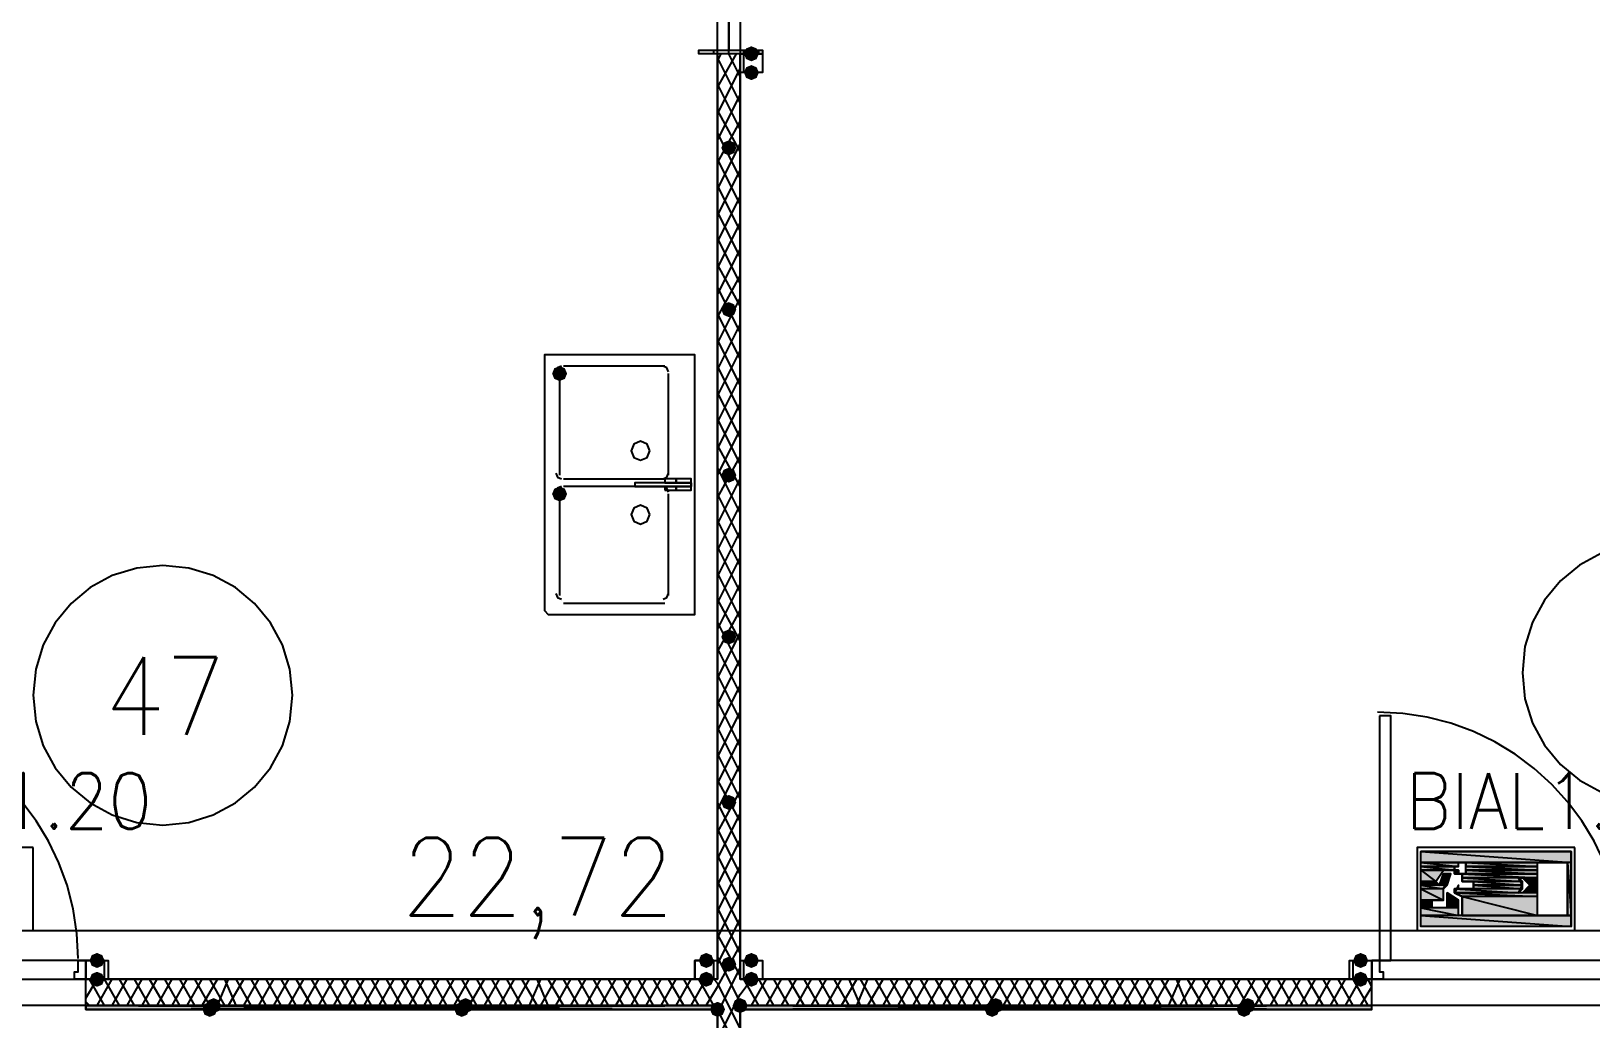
# Model space of a CAD drawing. Header units: millimetres. Extents: x 0 to 420, y 0 to 297.
# Drawn here: x 334.67 to 352.22, y 175.83 to 186.94 of the extents above; entities that cross this region are included whole.
import ezdxf

# ---------------------------------------------------------------- set-up
doc = ezdxf.new("R2010")
doc.units = ezdxf.units.MM
doc.layers.get('0').update_dxf_attribs({"linetype": 'CONTINUOUS'})
doc.styles.get("Standard").update_dxf_attribs({"font": 'STANDARD'})

msp = doc.modelspace()

# ---------------------------------------------------------------- hatches: boundary and pattern name
at = {"true_color": 0x000007}
for points in [[(342.857667, 186.69), (342.832796, 186.630204), (342.773, 186.605333), (342.713204, 186.630204), (342.688333, 186.69), (342.713204, 186.749796), (342.773, 186.774667), (342.832796, 186.749796)], [(342.857667, 186.478333), (342.832796, 186.418537), (342.773, 186.393667), (342.713204, 186.418537), (342.688333, 186.478333), (342.713204, 186.538129), (342.773, 186.563), (342.832796, 186.538129)], [(342.603667, 185.631667), (342.578796, 185.571871), (342.519, 185.547), (342.459204, 185.571871), (342.434333, 185.631667), (342.459204, 185.691462), (342.519, 185.716333), (342.578796, 185.691463)], [(342.603667, 183.811333), (342.578796, 183.751537), (342.519, 183.726667), (342.459204, 183.751537), (342.434333, 183.811333), (342.459204, 183.871129), (342.519, 183.896), (342.578796, 183.871129)], [(340.698667, 183.091667), (340.673796, 183.031871), (340.614, 183.007), (340.554204, 183.031871), (340.529333, 183.091667), (340.554204, 183.151462), (340.614, 183.176333), (340.673796, 183.151463)], [(342.603667, 181.948667), (342.578796, 181.888871), (342.519, 181.864), (342.459204, 181.888871), (342.434333, 181.948667), (342.459204, 182.008462), (342.519, 182.033333), (342.578796, 182.008463)], [(340.698667, 181.737), (340.673796, 181.677204), (340.614, 181.652333), (340.554204, 181.677204), (340.529333, 181.737), (340.554204, 181.796796), (340.614, 181.821667), (340.673796, 181.796796)], [(342.603667, 180.128333), (342.578796, 180.068537), (342.519, 180.043667), (342.459204, 180.068537), (342.434333, 180.128333), (342.459204, 180.188129), (342.519, 180.213), (342.578796, 180.188129)], [(342.603667, 178.265667), (342.578796, 178.205871), (342.519, 178.181), (342.459204, 178.205871), (342.434333, 178.265667), (342.459204, 178.325462), (342.519, 178.350333), (342.578796, 178.325463)], [(335.491667, 176.487667), (335.466796, 176.427871), (335.407, 176.403), (335.347204, 176.427871), (335.322333, 176.487667), (335.347204, 176.547462), (335.407, 176.572333), (335.466796, 176.547463)], [(342.349667, 176.487667), (342.324796, 176.427871), (342.265, 176.403), (342.205204, 176.427871), (342.180333, 176.487667), (342.205204, 176.547462), (342.265, 176.572333), (342.324796, 176.547463)], [(342.603667, 176.445333), (342.578796, 176.385537), (342.519, 176.360667), (342.459204, 176.385537), (342.434333, 176.445333), (342.459204, 176.505129), (342.519, 176.53), (342.578796, 176.505129)], [(342.857667, 176.487667), (342.832796, 176.427871), (342.773, 176.403), (342.713204, 176.427871), (342.688333, 176.487667), (342.713204, 176.547462), (342.773, 176.572333), (342.832796, 176.547463)], [(349.715667, 176.487667), (349.690796, 176.427871), (349.631, 176.403), (349.571204, 176.427871), (349.546333, 176.487667), (349.571204, 176.547462), (349.631, 176.572333), (349.690796, 176.547463)], [(335.491667, 176.276), (335.466796, 176.216204), (335.407, 176.191333), (335.347204, 176.216204), (335.322333, 176.276), (335.347204, 176.335796), (335.407, 176.360667), (335.466796, 176.335796)], [(342.349667, 176.276), (342.324796, 176.216204), (342.265, 176.191333), (342.205204, 176.216204), (342.180333, 176.276), (342.205204, 176.335796), (342.265, 176.360667), (342.324796, 176.335796)], [(342.857667, 176.276), (342.832796, 176.216204), (342.773, 176.191333), (342.713204, 176.216204), (342.688333, 176.276), (342.713204, 176.335796), (342.773, 176.360667), (342.832796, 176.335796)], [(349.715667, 176.276), (349.690796, 176.216204), (349.631, 176.191333), (349.571204, 176.216204), (349.546333, 176.276), (349.571204, 176.335796), (349.631, 176.360667), (349.690796, 176.335796)]]:
    msp.add_hatch(color=0, dxfattribs=at).paths.add_polyline_path(points, flags=0)
at = {"true_color": 0x000052}
h = msp.add_hatch(color=0, dxfattribs=at)
h.paths.add_polyline_path([(352.001667, 177.715333), (350.308333, 177.715333), (352.001667, 177.588333)], flags=0)
h.paths.add_polyline_path([(350.308333, 177.715333), (352.001667, 177.588333), (350.308333, 177.588333)], flags=0)
h = msp.add_hatch(color=0, dxfattribs=at)
h.paths.add_polyline_path([(350.308333, 177.588333), (351.620667, 177.588333)], flags=0)
h.paths.add_polyline_path([(351.620667, 177.588333), (350.308333, 177.588333)], flags=0)
h = msp.add_hatch(color=0, dxfattribs=at)
h.paths.add_polyline_path([(350.308333, 177.588333), (350.774, 177.588333)], flags=0)
h.paths.add_polyline_path([(350.774, 177.588333), (350.308333, 177.588333)], flags=0)
h.paths.add_polyline_path([(350.774, 177.588333), (350.308333, 177.588333)], flags=0)
h.paths.add_polyline_path([(350.308333, 177.588333), (350.774, 177.588333)], flags=0)
h = msp.add_hatch(color=0, dxfattribs=at)
h.paths.add_polyline_path([(350.731667, 177.588333), (350.308333, 177.588333), (350.731667, 177.546)], flags=0)
h.paths.add_polyline_path([(350.308333, 177.588333), (350.731667, 177.546), (350.308333, 177.546)], flags=0)
h = msp.add_hatch(color=0, dxfattribs=at)
h.paths.add_polyline_path([(350.689333, 177.546), (350.308333, 177.546)], flags=0)
h.paths.add_polyline_path([(350.689333, 177.546), (350.308333, 177.546), (350.731667, 177.546)], flags=0)
h = msp.add_hatch(color=0, dxfattribs=at)
h.paths.add_polyline_path([(350.308333, 177.546), (350.689333, 177.546)], flags=0)
h.paths.add_polyline_path([(350.689333, 177.546), (350.308333, 177.546)], flags=0)
h = msp.add_hatch(color=0, dxfattribs=at)
h.paths.add_polyline_path([(350.689333, 177.546), (350.308333, 177.546), (350.689333, 177.503667)], flags=0)
h.paths.add_polyline_path([(350.308333, 177.546), (350.689333, 177.503667), (350.308333, 177.503667)], flags=0)
h = msp.add_hatch(color=0, dxfattribs=at)
h.paths.add_polyline_path([(350.308333, 177.503667), (350.689333, 177.503667)], flags=0)
h.paths.add_polyline_path([(350.689333, 177.503667), (350.308333, 177.503667)], flags=0)
h = msp.add_hatch(color=0, dxfattribs=at)
h.paths.add_polyline_path([(350.562333, 177.503667), (350.308333, 177.503667), (350.477667, 177.376667)], flags=0)
h.paths.add_polyline_path([(350.308333, 177.503667), (350.477667, 177.376667), (350.308333, 177.376667)], flags=0)
for points in [[(350.689333, 177.546), (350.689333, 177.503667)], [(350.774, 177.461333), (350.816333, 177.461333)], [(350.604667, 177.249667), (350.647, 177.207333), (350.604667, 177.207333)]]:
    msp.add_hatch(color=0, dxfattribs=at).paths.add_polyline_path(points, flags=0)
h = msp.add_hatch(color=0, dxfattribs=at)
h.paths.add_polyline_path([(350.689333, 177.503667), (350.731667, 177.503667)], flags=0)
h.paths.add_polyline_path([(350.731667, 177.503667), (350.689333, 177.503667)], flags=0)
h = msp.add_hatch(color=0, dxfattribs=at)
h.paths.add_polyline_path([(350.689333, 177.503667), (350.731667, 177.503667)], flags=0)
h.paths.add_polyline_path([(350.731667, 177.503667), (350.689333, 177.503667)], flags=0)
h.paths.add_polyline_path([(350.731667, 177.503667), (350.689333, 177.503667)], flags=0)
h.paths.add_polyline_path([(350.689333, 177.503667), (350.731667, 177.503667)], flags=0)
h.paths.add_polyline_path([(350.731667, 177.503667), (350.689333, 177.503667)], flags=0)
h.paths.add_polyline_path([(350.731667, 177.503667), (350.689333, 177.503667)], flags=0)
h = msp.add_hatch(color=0, dxfattribs=at)
h.paths.add_polyline_path([(350.731667, 177.503667), (350.689333, 177.503667), (350.731667, 177.461333)], flags=0)
h.paths.add_polyline_path([(350.689333, 177.503667), (350.731667, 177.461333), (350.689333, 177.461333)], flags=0)
h = msp.add_hatch(color=0, dxfattribs=at)
h.paths.add_polyline_path([(350.731667, 177.503667), (350.731667, 177.461333)], flags=0)
h.paths.add_polyline_path([(350.731667, 177.461333), (350.731667, 177.503667)], flags=0)
h = msp.add_hatch(color=0, dxfattribs=at)
h.paths.add_polyline_path([(350.774, 177.588333), (351.620667, 177.588333)], flags=0)
h.paths.add_polyline_path([(351.620667, 177.588333), (350.774, 177.588333)], flags=0)
h = msp.add_hatch(color=0, dxfattribs=at)
h.paths.add_polyline_path([(350.774, 177.588333), (351.620667, 177.588333)], flags=0)
h.paths.add_polyline_path([(351.620667, 177.588333), (350.774, 177.588333)], flags=0)
h = msp.add_hatch(color=0, dxfattribs=at)
h.paths.add_polyline_path([(350.816333, 177.588333), (351.620667, 177.588333)], flags=0)
h.paths.add_polyline_path([(351.620667, 177.588333), (350.816333, 177.588333)], flags=0)
h = msp.add_hatch(color=0, dxfattribs=at)
h.paths.add_polyline_path([(351.620667, 177.588333), (350.816333, 177.588333), (351.620667, 177.546)], flags=0)
h.paths.add_polyline_path([(350.816333, 177.588333), (351.620667, 177.546), (350.816333, 177.546)], flags=0)
h = msp.add_hatch(color=0, dxfattribs=at)
h.paths.add_polyline_path([(350.816333, 177.546), (351.620667, 177.546)], flags=0)
h.paths.add_polyline_path([(351.620667, 177.546), (350.816333, 177.546)], flags=0)
h = msp.add_hatch(color=0, dxfattribs=at)
h.paths.add_polyline_path([(350.816333, 177.546), (351.620667, 177.546)], flags=0)
h.paths.add_polyline_path([(351.620667, 177.546), (350.816333, 177.546)], flags=0)
h = msp.add_hatch(color=0, dxfattribs=at)
h.paths.add_polyline_path([(350.816333, 177.546), (351.620667, 177.546)], flags=0)
h.paths.add_polyline_path([(351.620667, 177.546), (350.816333, 177.546)], flags=0)
h = msp.add_hatch(color=0, dxfattribs=at)
h.paths.add_polyline_path([(351.620667, 177.546), (350.816333, 177.546), (351.620667, 177.503667)], flags=0)
h.paths.add_polyline_path([(350.816333, 177.546), (351.620667, 177.503667), (350.816333, 177.503667)], flags=0)
h = msp.add_hatch(color=0, dxfattribs=at)
h.paths.add_polyline_path([(350.816333, 177.503667), (351.620667, 177.503667)], flags=0)
h.paths.add_polyline_path([(351.620667, 177.503667), (350.816333, 177.503667)], flags=0)
h = msp.add_hatch(color=0, dxfattribs=at)
h.paths.add_polyline_path([(350.816333, 177.503667), (351.620667, 177.503667)], flags=0)
h.paths.add_polyline_path([(351.620667, 177.503667), (350.816333, 177.503667)], flags=0)
h = msp.add_hatch(color=0, dxfattribs=at)
h.paths.add_polyline_path([(350.816333, 177.503667), (351.620667, 177.503667)], flags=0)
h.paths.add_polyline_path([(351.620667, 177.503667), (350.816333, 177.503667)], flags=0)
h = msp.add_hatch(color=0, dxfattribs=at)
h.paths.add_polyline_path([(350.816333, 177.503667), (351.620667, 177.503667)], flags=0)
h.paths.add_polyline_path([(351.620667, 177.503667), (350.816333, 177.503667)], flags=0)
h = msp.add_hatch(color=0, dxfattribs=at)
h.paths.add_polyline_path([(350.816333, 177.503667), (351.620667, 177.503667)], flags=0)
h.paths.add_polyline_path([(351.620667, 177.503667), (350.816333, 177.503667)], flags=0)
h = msp.add_hatch(color=0, dxfattribs=at)
h.paths.add_polyline_path([(351.620667, 177.503667), (350.816333, 177.503667), (351.620667, 177.461333)], flags=0)
h.paths.add_polyline_path([(350.816333, 177.503667), (351.620667, 177.461333), (350.816333, 177.461333)], flags=0)
h = msp.add_hatch(color=0, dxfattribs=at)
h.paths.add_polyline_path([(350.816333, 177.503667), (350.816333, 177.461333)], flags=0)
h.paths.add_polyline_path([(350.816333, 177.461333), (350.816333, 177.503667)], flags=0)
h = msp.add_hatch(color=0, dxfattribs=at)
h.paths.add_polyline_path([(352.001667, 177.588333), (351.959333, 177.588333), (352.001667, 176.995667)], flags=0)
h.paths.add_polyline_path([(351.959333, 177.588333), (352.001667, 176.995667), (351.959333, 176.995667)], flags=0)
h = msp.add_hatch(color=0, dxfattribs=at)
h.paths.add_polyline_path([(350.477667, 177.376667), (350.308333, 177.376667), (350.52, 177.334333)], flags=0)
h.paths.add_polyline_path([(350.308333, 177.376667), (350.52, 177.334333), (350.308333, 177.334333)], flags=0)
h = msp.add_hatch(color=0, dxfattribs=at)
h.paths.add_polyline_path([(350.604667, 177.334333), (350.308333, 177.334333), (350.562333, 177.292)], flags=0)
h.paths.add_polyline_path([(350.308333, 177.334333), (350.562333, 177.292), (350.308333, 177.292)], flags=0)
h = msp.add_hatch(color=0, dxfattribs=at)
h.paths.add_polyline_path([(350.647, 177.461333), (350.562333, 177.461333), (350.604667, 177.334333)], flags=0)
h.paths.add_polyline_path([(350.562333, 177.461333), (350.604667, 177.334333), (350.52, 177.334333)], flags=0)
h = msp.add_hatch(color=0, dxfattribs=at)
h.paths.add_polyline_path([(350.689333, 177.461333), (350.731667, 177.461333)], flags=0)
h.paths.add_polyline_path([(350.731667, 177.461333), (350.689333, 177.461333)], flags=0)
h = msp.add_hatch(color=0, dxfattribs=at)
h.paths.add_polyline_path([(350.689333, 177.461333), (350.731667, 177.461333)], flags=0)
h.paths.add_polyline_path([(350.731667, 177.461333), (350.689333, 177.461333)], flags=0)
h = msp.add_hatch(color=0, dxfattribs=at)
h.paths.add_polyline_path([(350.689333, 177.461333), (350.731667, 177.461333)], flags=0)
h.paths.add_polyline_path([(350.731667, 177.461333), (350.689333, 177.461333)], flags=0)
h = msp.add_hatch(color=0, dxfattribs=at)
h.paths.add_polyline_path([(350.731667, 177.461333), (351.620667, 177.461333)], flags=0)
h.paths.add_polyline_path([(351.620667, 177.461333), (350.731667, 177.461333)], flags=0)
h = msp.add_hatch(color=0, dxfattribs=at)
h.paths.add_polyline_path([(350.774, 177.461333), (351.620667, 177.461333)], flags=0)
h.paths.add_polyline_path([(351.620667, 177.461333), (350.774, 177.461333)], flags=0)
h = msp.add_hatch(color=0, dxfattribs=at)
h.paths.add_polyline_path([(351.620667, 177.461333), (350.774, 177.461333), (351.620667, 177.419)], flags=0)
h.paths.add_polyline_path([(350.774, 177.461333), (351.620667, 177.419), (350.774, 177.419)], flags=0)
h = msp.add_hatch(color=0, dxfattribs=at)
h.paths.add_polyline_path([(351.409, 177.419), (350.774, 177.419), (351.451333, 177.376667)], flags=0)
h.paths.add_polyline_path([(350.774, 177.419), (351.451333, 177.376667), (350.774, 177.376667)], flags=0)
h = msp.add_hatch(color=0, dxfattribs=at)
h.paths.add_polyline_path([(350.816333, 177.461333), (351.620667, 177.461333)], flags=0)
h.paths.add_polyline_path([(351.620667, 177.461333), (350.816333, 177.461333)], flags=0)
h = msp.add_hatch(color=0, dxfattribs=at)
h.paths.add_polyline_path([(350.816333, 177.461333), (351.620667, 177.461333)], flags=0)
h.paths.add_polyline_path([(351.620667, 177.461333), (350.816333, 177.461333)], flags=0)
h = msp.add_hatch(color=0, dxfattribs=at)
h.paths.add_polyline_path([(350.816333, 177.461333), (351.620667, 177.461333)], flags=0)
h.paths.add_polyline_path([(351.620667, 177.461333), (350.816333, 177.461333)], flags=0)
h = msp.add_hatch(color=0, dxfattribs=at)
h.paths.add_polyline_path([(351.451333, 177.376667), (350.901, 177.376667), (351.451333, 177.334333)], flags=0)
h.paths.add_polyline_path([(350.901, 177.376667), (351.451333, 177.334333), (350.901, 177.334333)], flags=0)
h = msp.add_hatch(color=0, dxfattribs=at)
h.paths.add_polyline_path([(350.901, 177.334333), (350.943333, 177.334333)], flags=0)
h.paths.add_polyline_path([(350.943333, 177.334333), (350.901, 177.334333)], flags=0)
h = msp.add_hatch(color=0, dxfattribs=at)
h.paths.add_polyline_path([(351.451333, 177.334333), (350.901, 177.334333), (351.451333, 177.292)], flags=0)
h.paths.add_polyline_path([(350.901, 177.334333), (351.451333, 177.292), (350.901, 177.292)], flags=0)
h = msp.add_hatch(color=0, dxfattribs=at)
h.paths.add_polyline_path([(351.620667, 177.419), (351.451333, 177.419), (351.620667, 177.334333)], flags=0)
h.paths.add_polyline_path([(351.451333, 177.419), (351.620667, 177.334333), (351.536, 177.334333)], flags=0)
h = msp.add_hatch(color=0, dxfattribs=at)
h.paths.add_polyline_path([(351.620667, 177.334333), (351.536, 177.334333), (351.620667, 177.249667)], flags=0)
h.paths.add_polyline_path([(351.536, 177.334333), (351.620667, 177.249667), (351.451333, 177.249667)], flags=0)
h = msp.add_hatch(color=0, dxfattribs=at)
h.paths.add_polyline_path([(350.562333, 177.292), (350.308333, 177.292), (350.562333, 177.165)], flags=0)
h.paths.add_polyline_path([(350.308333, 177.292), (350.562333, 177.165), (350.308333, 177.165)], flags=0)
h = msp.add_hatch(color=0, dxfattribs=at)
h.paths.add_polyline_path([(350.435333, 177.165), (350.308333, 177.165), (350.435333, 177.080333)], flags=0)
h.paths.add_polyline_path([(350.308333, 177.165), (350.435333, 177.080333), (350.308333, 177.080333)], flags=0)
h = msp.add_hatch(color=0, dxfattribs=at)
h.paths.add_polyline_path([(350.647, 177.207333), (350.604667, 177.207333), (350.731667, 177.165)], flags=0)
h.paths.add_polyline_path([(350.604667, 177.207333), (350.731667, 177.165), (350.604667, 177.165)], flags=0)
h = msp.add_hatch(color=0, dxfattribs=at)
h.paths.add_polyline_path([(350.731667, 177.165), (350.604667, 177.165), (350.731667, 177.080333)], flags=0)
h.paths.add_polyline_path([(350.604667, 177.165), (350.731667, 177.080333), (350.604667, 177.080333)], flags=0)
h = msp.add_hatch(color=0, dxfattribs=at)
h.paths.add_polyline_path([(351.451333, 177.292), (350.689333, 177.292), (351.409, 177.249667)], flags=0)
h.paths.add_polyline_path([(350.689333, 177.292), (351.409, 177.249667), (350.689333, 177.249667)], flags=0)
h = msp.add_hatch(color=0, dxfattribs=at)
h.paths.add_polyline_path([(351.620667, 177.249667), (350.689333, 177.249667), (351.620667, 177.207333)], flags=0)
h.paths.add_polyline_path([(350.689333, 177.249667), (351.620667, 177.207333), (350.774, 177.207333)], flags=0)
h = msp.add_hatch(color=0, dxfattribs=at)
h.paths.add_polyline_path([(351.620667, 177.207333), (350.774, 177.207333), (351.620667, 176.995667)], flags=0)
h.paths.add_polyline_path([(350.774, 177.207333), (351.620667, 176.995667), (350.774, 176.995667)], flags=0)
h = msp.add_hatch(color=0, dxfattribs=at)
h.paths.add_polyline_path([(350.731667, 177.080333), (350.308333, 177.080333), (350.731667, 176.995667)], flags=0)
h.paths.add_polyline_path([(350.308333, 177.080333), (350.731667, 176.995667), (350.308333, 176.995667)], flags=0)
h = msp.add_hatch(color=0, dxfattribs=at)
h.paths.add_polyline_path([(352.001667, 176.995667), (350.308333, 176.995667), (352.001667, 176.868667)], flags=0)
h.paths.add_polyline_path([(350.308333, 176.995667), (352.001667, 176.868667), (350.308333, 176.868667)], flags=0)
h = msp.add_hatch(color=0, dxfattribs=at)
h.paths.add_polyline_path([(350.774, 176.995667), (352.001667, 176.995667)], flags=0)
h.paths.add_polyline_path([(352.001667, 176.995667), (350.774, 176.995667)], flags=0)
at = {"true_color": 0x000007}
h = msp.add_hatch(color=0, dxfattribs=at)
h.paths.add_polyline_path([(342.392, 175.979667), (335.28, 175.979667), (342.392, 175.937333)], flags=0)
h.paths.add_polyline_path([(335.28, 175.979667), (342.392, 175.937333), (335.28, 175.937333)], flags=0)
at = {"true_color": 0x0000fe}
for points in [[(336.761667, 175.937333), (336.736796, 175.877537), (336.677, 175.852667), (336.617204, 175.877537), (336.592333, 175.937333), (336.617204, 175.997129), (336.677, 176.022), (336.736796, 175.997129)], [(336.804, 175.979667), (336.779129, 175.919871), (336.719333, 175.895), (336.659537, 175.919871), (336.634667, 175.979667), (336.659537, 176.039462), (336.719333, 176.064333), (336.779129, 176.039463)], [(339.598, 175.937333), (339.573129, 175.877537), (339.513333, 175.852667), (339.453538, 175.877537), (339.428667, 175.937333), (339.453537, 175.997129), (339.513333, 176.022), (339.573129, 175.997129)], [(339.640333, 175.979667), (339.615463, 175.919871), (339.555667, 175.895), (339.495871, 175.919871), (339.471, 175.979667), (339.495871, 176.039462), (339.555667, 176.064333), (339.615462, 176.039463)], [(342.476667, 175.937333), (342.451796, 175.877537), (342.392, 175.852667), (342.332204, 175.877537), (342.307333, 175.937333), (342.332204, 175.997129), (342.392, 176.022), (342.451796, 175.997129)], [(342.730667, 175.979667), (342.705796, 175.919871), (342.646, 175.895), (342.586204, 175.919871), (342.561333, 175.979667), (342.586204, 176.039462), (342.646, 176.064333), (342.705796, 176.039463)], [(342.730667, 175.979667), (342.705796, 175.919871), (342.646, 175.895), (342.586204, 175.919871), (342.561333, 175.979667), (342.586204, 176.039462), (342.646, 176.064333), (342.705796, 176.039463)], [(345.567, 175.937333), (345.542129, 175.877537), (345.482333, 175.852667), (345.422537, 175.877537), (345.397667, 175.937333), (345.422537, 175.997129), (345.482333, 176.022), (345.542129, 175.997129)], [(345.609333, 175.979667), (345.584462, 175.919871), (345.524667, 175.895), (345.464871, 175.919871), (345.44, 175.979667), (345.464871, 176.039462), (345.524667, 176.064333), (345.584462, 176.039463)], [(348.403333, 175.937333), (348.378462, 175.877537), (348.318667, 175.852667), (348.258871, 175.877537), (348.234, 175.937333), (348.258871, 175.997129), (348.318667, 176.022), (348.378462, 175.997129)], [(348.445667, 175.979667), (348.420796, 175.919871), (348.361, 175.895), (348.301204, 175.919871), (348.276333, 175.979667), (348.301204, 176.039462), (348.361, 176.064333), (348.420796, 176.039463)]]:
    msp.add_hatch(color=0, dxfattribs=at).paths.add_polyline_path(points, flags=0)
at = {"true_color": 0x000007}
h = msp.add_hatch(color=0, dxfattribs=at)
h.paths.add_polyline_path([(349.758, 175.979667), (342.646, 175.979667), (349.758, 175.937333)], flags=0)
h.paths.add_polyline_path([(342.646, 175.979667), (349.758, 175.937333), (342.646, 175.937333)], flags=0)

# ---------------------------------------------------------------- linework, layer by layer
at = {"color": 0, "true_color": 0x000007}
for points in [[(325.289333, 187.409667), (325.289333, 176.276), (342.392, 176.276), (342.392, 187.409667)], [(342.9, 186.69), (342.180333, 186.69), (342.180333, 186.732333), (342.519, 186.732333), (342.519, 187.409667), (342.180333, 187.409667), (342.9, 187.409667), (342.519, 187.409667), (342.519, 186.732333), (342.9, 186.732333)], [(359.748667, 187.409667), (342.646, 187.409667), (342.646, 176.276), (359.748667, 176.276)], [(342.9, 186.478333), (342.688333, 186.478333), (342.688333, 186.69), (342.9, 186.69), (342.9, 186.478333), (342.646, 186.478333), (342.646, 186.69), (342.9, 186.69)], [(340.444667, 183.261), (340.444667, 180.424667), (340.487, 180.382333), (342.095667, 180.382333), (342.138, 180.382333), (342.138, 180.424667), (342.138, 183.261), (342.138, 183.303333), (342.095667, 183.303333), (340.487, 183.303333), (340.444667, 183.303333)], [(341.63, 182.223833), (341.599002, 182.298669), (341.524167, 182.329667), (341.449331, 182.298669), (341.418333, 182.223833), (341.449331, 182.148998), (341.524167, 182.118), (341.599002, 182.148998)], [(341.799333, 181.906333), (341.799333, 181.864), (341.926333, 181.864), (341.926333, 181.906333)], [(341.926333, 181.906333), (341.926333, 181.864), (342.053333, 181.864), (342.095667, 181.864), (342.095667, 181.821667), (342.053333, 181.821667), (341.926333, 181.821667), (341.926333, 181.779333), (342.095667, 181.779333), (342.095667, 181.906333)], [(341.503, 181.864), (341.460667, 181.864), (341.460667, 181.821667), (341.503, 181.821667), (342.053333, 181.821667), (342.095667, 181.821667), (342.095667, 181.864), (342.053333, 181.864)], [(341.799333, 181.779333), (341.926333, 181.779333), (341.926333, 181.821667), (341.799333, 181.821667)], [(341.63, 181.504167), (341.599002, 181.579002), (341.524167, 181.61), (341.449331, 181.579002), (341.418333, 181.504167), (341.449331, 181.429331), (341.524167, 181.398333), (341.599002, 181.429331)], [(349.842667, 179.239333), (349.842667, 176.487667), (349.969667, 176.487667), (349.969667, 179.239333)], [(335.153, 176.276), (335.153, 176.360667), (335.195333, 176.360667), (335.195333, 176.487667), (335.28, 176.487667), (335.28, 176.276)], [(335.534, 176.276), (335.28, 176.276), (335.28, 176.487667), (335.534, 176.487667)], [(335.491667, 176.276), (335.491667, 176.487667), (335.28, 176.487667), (335.28, 176.276)], [(342.392, 176.276), (342.138, 176.276), (342.138, 176.487667), (342.392, 176.487667)], [(342.349667, 176.276), (342.349667, 176.487667), (342.138, 176.487667), (342.138, 176.276)], [(342.9, 176.276), (342.688333, 176.276), (342.688333, 176.487667), (342.9, 176.487667), (342.9, 176.276), (342.646, 176.276), (342.646, 176.487667), (342.9, 176.487667)], [(349.758, 176.276), (349.546333, 176.276), (349.546333, 176.487667), (349.758, 176.487667), (349.758, 176.276), (349.504, 176.276), (349.504, 176.487667), (349.758, 176.487667)], [(349.758, 176.276), (349.758, 176.487667), (349.842667, 176.487667), (349.842667, 176.360667), (349.885, 176.360667), (349.885, 176.276)], [(342.392, 175.979667), (335.28, 175.979667), (342.392, 175.937333)], [(335.28, 175.979667), (342.392, 175.937333), (335.28, 175.937333)], [(335.28, 175.937333), (335.28, 175.979667), (342.392, 175.979667), (342.392, 175.937333), (335.28, 175.937333), (342.392, 175.937333), (342.392, 175.979667), (335.28, 175.979667)], [(349.758, 175.979667), (342.646, 175.979667), (349.758, 175.937333)], [(342.646, 175.979667), (349.758, 175.937333), (342.646, 175.937333)], [(349.758, 175.979667), (342.646, 175.979667), (342.646, 175.937333), (349.758, 175.937333)], [(349.758, 175.979667), (342.646, 175.979667), (342.646, 175.937333), (349.758, 175.937333)]]:
    msp.add_lwpolyline(points, close=True, dxfattribs=at)
for points in [[(342.519, 186.69), (342.519, 187.409667)], [(342.180333, 186.69), (342.180333, 186.732333)], [(342.349667, 186.69), (342.349667, 186.732333)], [(342.392, 186.605333), (342.434333, 186.69)], [(342.392, 186.309), (342.603667, 186.69)], [(342.646, 176.276), (342.646, 186.69), (342.392, 186.69), (342.392, 176.276)], [(342.646, 186.139667), (342.392, 186.647667)], [(342.646, 186.436), (342.519, 186.69)], [(342.688333, 186.69), (342.688333, 186.732333)], [(342.857667, 186.69), (342.857667, 186.732333)], [(342.392, 186.012667), (342.646, 186.520667)], [(342.646, 185.843333), (342.392, 186.351333)], [(342.392, 185.716333), (342.646, 186.224333)], [(342.646, 185.589333), (342.392, 186.055)], [(342.392, 185.462333), (342.646, 185.928)], [(342.646, 185.293), (342.392, 185.801)], [(342.392, 185.166), (342.646, 185.674)], [(342.646, 184.996667), (342.392, 185.504667)], [(342.392, 184.869667), (342.646, 185.377667)], [(342.646, 184.700333), (342.392, 185.208333)], [(342.392, 184.573333), (342.646, 185.081333)], [(342.646, 184.404), (342.392, 184.912)], [(342.392, 184.277), (342.646, 184.785)], [(342.646, 184.107667), (342.392, 184.615667)], [(342.392, 183.980667), (342.646, 184.488667)], [(342.646, 183.853667), (342.392, 184.319333)], [(342.392, 183.726667), (342.646, 184.192333)], [(342.646, 183.557333), (342.392, 184.065333)], [(342.392, 183.430333), (342.646, 183.938333)], [(342.646, 183.261), (342.392, 183.769)], [(342.392, 183.134), (342.646, 183.642)], [(342.646, 182.964667), (342.392, 183.472667)], [(342.392, 182.837667), (342.646, 183.345667)], [(340.635167, 183.176333), (340.590265, 183.157735), (340.571667, 183.112833)], [(341.799333, 183.176333), (340.656333, 183.176333)], [(341.841667, 183.112833), (341.823068, 183.157735), (341.778167, 183.176333)], [(342.646, 182.668333), (342.392, 183.176333)], [(340.614, 183.091667), (340.614, 181.948667)], [(341.841667, 181.948667), (341.841667, 183.091667)], [(342.392, 182.541333), (342.646, 183.049333)], [(342.646, 182.372), (342.392, 182.88)], [(342.392, 182.245), (342.646, 182.753)], [(342.646, 182.075667), (342.392, 182.583667)], [(342.392, 181.948667), (342.646, 182.456667)], [(342.646, 181.821667), (342.392, 182.287333)], [(342.392, 181.694667), (342.646, 182.160333)], [(340.571667, 181.969833), (340.590265, 181.924932), (340.635167, 181.906333)], [(340.656333, 181.906333), (341.799333, 181.906333)], [(341.778167, 181.906333), (341.823068, 181.924932), (341.841667, 181.969833)], [(342.646, 181.525333), (342.392, 182.033333)], [(342.392, 181.398333), (342.646, 181.906333)], [(340.635167, 181.821667), (340.590265, 181.803068), (340.571667, 181.758167)], [(340.614, 181.737), (340.614, 180.594)], [(341.799333, 181.821667), (340.656333, 181.821667)], [(341.841667, 181.758167), (341.823068, 181.803068), (341.778167, 181.821667)], [(341.841667, 180.594), (341.841667, 181.737)], [(342.646, 181.229), (342.392, 181.737)], [(342.392, 181.102), (342.646, 181.61)], [(342.646, 180.932667), (342.392, 181.440667)], [(342.392, 180.805667), (342.646, 181.313667)], [(354.372333, 179.726167), (354.342661, 180.020508), (354.25756, 180.294659), (354.122903, 180.542746), (353.944563, 180.758896), (353.728413, 180.937236), (353.480326, 181.071893), (353.206175, 181.156995), (352.911833, 181.186667), (352.617492, 181.156995), (352.343341, 181.071893), (352.095254, 180.937236), (351.879104, 180.758896), (351.700764, 180.542746), (351.566107, 180.294659), (351.481005, 180.020508), (351.451333, 179.726167)], [(342.646, 180.636333), (342.392, 181.144333)], [(342.392, 180.509333), (342.646, 181.017333)], [(337.608333, 179.472167), (337.578661, 179.766508), (337.49356, 180.040659), (337.358903, 180.288746), (337.180563, 180.504896), (336.964413, 180.683236), (336.716326, 180.817893), (336.442175, 180.902995), (336.147833, 180.932667), (335.853492, 180.902995), (335.579341, 180.817893), (335.331254, 180.683236), (335.115104, 180.504896), (334.936764, 180.288746), (334.802107, 180.040659), (334.717005, 179.766508), (334.687333, 179.472167)], [(342.646, 180.34), (342.392, 180.848)], [(342.392, 180.213), (342.646, 180.721)], [(340.571667, 180.615167), (340.590265, 180.570265), (340.635167, 180.551667)], [(340.656333, 180.509333), (341.799333, 180.509333)], [(341.778167, 180.551667), (341.823068, 180.570265), (341.841667, 180.615167)], [(342.646, 180.086), (342.392, 180.551667)], [(342.392, 179.959), (342.646, 180.424667)], [(342.646, 179.789667), (342.392, 180.297667)], [(342.392, 179.662667), (342.646, 180.170667)], [(342.646, 179.493333), (342.392, 180.001333)], [(342.392, 179.366333), (342.646, 179.874333)], [(342.646, 179.197), (342.392, 179.705)], [(351.451333, 179.726167), (351.481005, 179.431825), (351.566107, 179.157674), (351.700764, 178.909587), (351.879104, 178.693437), (352.095254, 178.515097), (352.343341, 178.38044), (352.617492, 178.295339), (352.911833, 178.265667), (353.206175, 178.295339), (353.480326, 178.38044), (353.728413, 178.515097), (353.944563, 178.693437), (354.122903, 178.909587), (354.25756, 179.157674), (354.342661, 179.431825), (354.372333, 179.726167)], [(334.687333, 179.472167), (334.717005, 179.177825), (334.802107, 178.903674), (334.936764, 178.655587), (335.115104, 178.439437), (335.331254, 178.261097), (335.579341, 178.12644), (335.853492, 178.041339), (336.147833, 178.011667), (336.442175, 178.041339), (336.716326, 178.12644), (336.964413, 178.261097), (337.180563, 178.439437), (337.358903, 178.655587), (337.49356, 178.903674), (337.578661, 179.177825), (337.608333, 179.472167)], [(342.392, 179.07), (342.646, 179.578)], [(335.195333, 176.508833), (335.181018, 176.792339), (335.138999, 177.067656), (335.070672, 177.333389), (334.97743, 177.588145), (334.860667, 177.83053), (334.721777, 178.059151), (334.562153, 178.272613), (334.383189, 178.469523), (334.186279, 178.648486), (333.972817, 178.80811), (333.744197, 178.947001), (333.501812, 179.063764), (333.247056, 179.157006), (332.981323, 179.225333), (332.706006, 179.267351), (332.4225, 179.281667)], [(342.646, 178.900667), (342.392, 179.408667)], [(342.392, 178.773667), (342.646, 179.281667)], [(352.594333, 176.508833), (352.580018, 176.792339), (352.537999, 177.067656), (352.469672, 177.333389), (352.37643, 177.588145), (352.259667, 177.83053), (352.120777, 178.059151), (351.961153, 178.272613), (351.782189, 178.469523), (351.585279, 178.648486), (351.371817, 178.80811), (351.143197, 178.947001), (350.900812, 179.063764), (350.646056, 179.157006), (350.380323, 179.225333), (350.105006, 179.267351), (349.8215, 179.281667)], [(342.646, 178.604333), (342.392, 179.112333)], [(342.392, 178.477333), (342.646, 178.985333)], [(342.646, 178.308), (342.392, 178.816)], [(342.392, 178.181), (342.646, 178.689)], [(342.646, 178.054), (342.392, 178.519667)], [(342.392, 177.927), (342.646, 178.392667)], [(342.646, 177.757667), (342.392, 178.265667)], [(342.392, 177.630667), (342.646, 178.138667)], [(342.646, 177.461333), (342.392, 177.969333)], [(342.392, 177.334333), (342.646, 177.842333)], [(342.646, 177.165), (342.392, 177.673)], [(342.392, 177.038), (342.646, 177.546)], [(342.646, 176.868667), (342.392, 177.376667)], [(342.392, 176.741667), (342.646, 177.249667)], [(342.646, 176.572333), (342.392, 177.080333)], [(338.878333, 176.826333), (341.841667, 176.826333)], [(342.392, 176.445333), (342.646, 176.953333)], [(342.646, 176.318333), (342.392, 176.784)], [(342.392, 176.191333), (342.646, 176.657)], [(335.28, 176.403), (335.28, 176.487667), (333.840667, 176.487667)], [(342.646, 176.022), (342.392, 176.53)], [(351.197333, 176.487667), (349.758, 176.487667), (349.758, 176.403)], [(352.679, 176.403), (352.679, 176.487667), (351.197333, 176.487667)], [(333.840667, 176.276), (335.28, 176.276), (335.28, 176.403)], [(335.28, 176.064333), (335.407, 176.276)], [(335.28, 175.979667), (335.28, 176.276)], [(335.28, 175.979667), (335.28, 176.276)], [(342.392, 176.276), (335.28, 176.276)], [(335.491667, 175.979667), (335.322333, 176.276)], [(335.407, 175.979667), (335.576333, 176.276)], [(335.661, 175.979667), (335.491667, 176.276)], [(335.576333, 175.979667), (335.745667, 176.276)], [(335.830333, 175.979667), (335.661, 176.276)], [(335.745667, 175.979667), (335.915, 176.276)], [(335.999667, 175.979667), (335.830333, 176.276)], [(335.915, 175.979667), (336.084333, 176.276)], [(336.169, 175.979667), (335.999667, 176.276)], [(336.084333, 175.979667), (336.253667, 176.276)], [(336.338333, 175.979667), (336.169, 176.276)], [(336.253667, 175.979667), (336.423, 176.276)], [(336.507667, 175.979667), (336.338333, 176.276)], [(336.423, 175.979667), (336.592333, 176.276)], [(336.677, 175.979667), (336.507667, 176.276)], [(336.592333, 175.979667), (336.761667, 176.276)], [(336.846333, 175.979667), (336.677, 176.276)], [(336.761667, 175.979667), (336.888667, 176.276)], [(336.973333, 175.979667), (336.846333, 176.276)], [(336.888667, 175.979667), (337.058, 176.276)], [(337.142667, 175.979667), (336.973333, 176.276)], [(337.058, 175.979667), (337.227333, 176.276)], [(337.312, 175.979667), (337.142667, 176.276)], [(337.227333, 175.979667), (337.396667, 176.276)], [(337.481333, 175.979667), (337.312, 176.276)], [(337.396667, 175.979667), (337.566, 176.276)], [(337.650667, 175.979667), (337.481333, 176.276)], [(337.566, 175.979667), (337.735333, 176.276)], [(337.82, 175.979667), (337.650667, 176.276)], [(337.735333, 175.979667), (337.904667, 176.276)], [(337.989333, 175.979667), (337.82, 176.276)], [(337.904667, 175.979667), (338.074, 176.276)], [(338.158667, 175.979667), (337.989333, 176.276)], [(338.074, 175.979667), (338.243333, 176.276)], [(338.328, 175.979667), (338.158667, 176.276)], [(338.243333, 175.979667), (338.412667, 176.276)], [(338.497333, 175.979667), (338.328, 176.276)], [(338.412667, 175.979667), (338.582, 176.276)], [(338.666667, 175.979667), (338.497333, 176.276)], [(338.582, 175.979667), (338.751333, 176.276)], [(338.836, 175.979667), (338.666667, 176.276)], [(338.751333, 175.979667), (338.920667, 176.276)], [(339.005333, 175.979667), (338.836, 176.276)], [(338.920667, 175.979667), (339.09, 176.276)], [(339.174667, 175.979667), (339.005333, 176.276)], [(339.09, 175.979667), (339.259333, 176.276)], [(339.344, 175.979667), (339.174667, 176.276)], [(339.259333, 175.979667), (339.428667, 176.276)], [(339.513333, 175.979667), (339.344, 176.276)], [(339.428667, 175.979667), (339.598, 176.276)], [(339.682667, 175.979667), (339.513333, 176.276)], [(339.598, 175.979667), (339.767333, 176.276)], [(339.852, 175.979667), (339.682667, 176.276)], [(339.767333, 175.979667), (339.936667, 176.276)], [(340.021333, 175.979667), (339.852, 176.276)], [(339.936667, 175.979667), (340.106, 176.276)], [(340.190667, 175.979667), (340.021333, 176.276)], [(340.106, 175.979667), (340.275333, 176.276)], [(340.36, 175.979667), (340.190667, 176.276)], [(340.275333, 175.979667), (340.402333, 176.276)], [(340.487, 175.979667), (340.36, 176.276)], [(340.402333, 175.979667), (340.571667, 176.276)], [(340.656333, 175.979667), (340.487, 176.276)], [(340.571667, 175.979667), (340.741, 176.276)], [(340.825667, 175.979667), (340.656333, 176.276)], [(340.741, 175.979667), (340.910333, 176.276)], [(340.995, 175.979667), (340.825667, 176.276)], [(340.910333, 175.979667), (341.079667, 176.276)], [(341.164333, 175.979667), (340.995, 176.276)], [(341.079667, 175.979667), (341.249, 176.276)], [(341.333667, 175.979667), (341.164333, 176.276)], [(341.249, 175.979667), (341.418333, 176.276)], [(341.503, 175.979667), (341.333667, 176.276)], [(341.418333, 175.979667), (341.587667, 176.276)], [(341.672333, 175.979667), (341.503, 176.276)], [(341.587667, 175.979667), (341.757, 176.276)], [(341.841667, 175.979667), (341.672333, 176.276)], [(341.757, 175.979667), (341.926333, 176.276)], [(342.011, 175.979667), (341.841667, 176.276)], [(341.926333, 175.979667), (342.095667, 176.276)], [(342.180333, 175.979667), (342.011, 176.276)], [(342.095667, 175.979667), (342.265, 176.276)], [(342.349667, 175.979667), (342.180333, 176.276)], [(342.392, 176.233667), (342.349667, 176.276)], [(342.392, 175.895), (342.646, 176.403)], [(342.646, 176.106667), (342.773, 176.276)], [(349.758, 176.276), (342.646, 176.276)], [(342.857667, 175.979667), (342.688333, 176.276)], [(342.773, 175.979667), (342.942333, 176.276)], [(343.027, 175.979667), (342.857667, 176.276)], [(342.942333, 175.979667), (343.111667, 176.276)], [(343.196333, 175.979667), (343.027, 176.276)], [(343.111667, 175.979667), (343.281, 176.276)], [(343.365667, 175.979667), (343.196333, 176.276)], [(343.281, 175.979667), (343.450333, 176.276)], [(343.535, 175.979667), (343.365667, 176.276)], [(343.450333, 175.979667), (343.619667, 176.276)], [(343.704333, 175.979667), (343.535, 176.276)], [(343.619667, 175.979667), (343.789, 176.276)], [(343.873667, 175.979667), (343.704333, 176.276)], [(343.789, 175.979667), (343.958333, 176.276)], [(344.000667, 175.979667), (343.873667, 176.276)], [(343.958333, 175.979667), (344.085333, 176.276)], [(344.17, 175.979667), (344.000667, 176.276)], [(344.085333, 175.979667), (344.254667, 176.276)], [(344.339333, 175.979667), (344.17, 176.276)], [(344.254667, 175.979667), (344.424, 176.276)], [(344.508667, 175.979667), (344.339333, 176.276)], [(344.424, 175.979667), (344.593333, 176.276)], [(344.678, 175.979667), (344.508667, 176.276)], [(344.593333, 175.979667), (344.762667, 176.276)], [(344.847333, 175.979667), (344.678, 176.276)], [(344.762667, 175.979667), (344.932, 176.276)], [(345.016667, 175.979667), (344.847333, 176.276)], [(344.932, 175.979667), (345.101333, 176.276)], [(345.186, 175.979667), (345.016667, 176.276)], [(345.101333, 175.979667), (345.270667, 176.276)], [(345.355333, 175.979667), (345.186, 176.276)], [(345.270667, 175.979667), (345.44, 176.276)], [(345.524667, 175.979667), (345.355333, 176.276)], [(345.44, 175.979667), (345.609333, 176.276)], [(345.694, 175.979667), (345.524667, 176.276)], [(345.609333, 175.979667), (345.778667, 176.276)], [(345.863333, 175.979667), (345.694, 176.276)], [(345.778667, 175.979667), (345.948, 176.276)], [(346.032667, 175.979667), (345.863333, 176.276)], [(345.948, 175.979667), (346.117333, 176.276)], [(346.202, 175.979667), (346.032667, 176.276)], [(346.117333, 175.979667), (346.286667, 176.276)], [(346.371333, 175.979667), (346.202, 176.276)], [(346.286667, 175.979667), (346.456, 176.276)], [(346.540667, 175.979667), (346.371333, 176.276)], [(346.456, 175.979667), (346.625333, 176.276)], [(346.71, 175.979667), (346.540667, 176.276)], [(346.625333, 175.979667), (346.794667, 176.276)], [(346.879333, 175.979667), (346.71, 176.276)], [(346.794667, 175.979667), (346.964, 176.276)], [(347.048667, 175.979667), (346.879333, 176.276)], [(346.964, 175.979667), (347.133333, 176.276)], [(347.218, 175.979667), (347.048667, 176.276)], [(347.133333, 175.979667), (347.302667, 176.276)], [(347.387333, 175.979667), (347.218, 176.276)], [(347.302667, 175.979667), (347.472, 176.276)], [(347.556667, 175.979667), (347.387333, 176.276)], [(347.472, 175.979667), (347.599, 176.276)], [(347.683667, 175.979667), (347.556667, 176.276)], [(347.599, 175.979667), (347.768333, 176.276)], [(347.853, 175.979667), (347.683667, 176.276)], [(347.768333, 175.979667), (347.937667, 176.276)], [(348.022333, 175.979667), (347.853, 176.276)], [(347.937667, 175.979667), (348.107, 176.276)], [(348.191667, 175.979667), (348.022333, 176.276)], [(348.107, 175.979667), (348.276333, 176.276)], [(348.361, 175.979667), (348.191667, 176.276)], [(348.276333, 175.979667), (348.445667, 176.276)], [(348.530333, 175.979667), (348.361, 176.276)], [(348.445667, 175.979667), (348.615, 176.276)], [(348.699667, 175.979667), (348.530333, 176.276)], [(348.615, 175.979667), (348.784333, 176.276)], [(348.869, 175.979667), (348.699667, 176.276)], [(348.784333, 175.979667), (348.953667, 176.276)], [(349.038333, 175.979667), (348.869, 176.276)], [(348.953667, 175.979667), (349.123, 176.276)], [(349.207667, 175.979667), (349.038333, 176.276)], [(349.123, 175.979667), (349.292333, 176.276)], [(349.377, 175.979667), (349.207667, 176.276)], [(349.292333, 175.979667), (349.461667, 176.276)], [(349.546333, 175.979667), (349.377, 176.276)], [(349.461667, 175.979667), (349.631, 176.276)], [(349.715667, 175.979667), (349.546333, 176.276)], [(349.758, 176.191333), (349.715667, 176.276)], [(349.758, 176.403), (349.758, 176.276), (351.197333, 176.276)], [(349.758, 175.979667), (349.758, 176.276)], [(349.758, 175.979667), (349.758, 176.276)], [(351.197333, 176.276), (352.679, 176.276), (352.679, 176.403)], [(342.265, 175.979667), (342.392, 176.191333)], [(342.646, 175.725667), (342.392, 176.233667)], [(342.392, 175.598667), (342.646, 176.106667)], [(349.631, 175.979667), (349.758, 176.191333)], [(335.322333, 175.979667), (335.28, 176.022)], [(342.392, 175.937333), (335.28, 175.937333), (342.392, 175.979667), (335.28, 175.979667)], [(335.28, 175.979667), (342.392, 175.979667)], [(342.392, 175.979667), (342.392, 170.053), (342.646, 170.053)], [(342.646, 175.429333), (342.392, 175.937333)], [(342.688333, 175.979667), (342.646, 176.022)], [(349.758, 175.979667), (342.646, 175.979667), (349.758, 175.979667), (342.646, 175.937333)], [(342.646, 175.979667), (349.758, 175.979667)], [(342.646, 170.053), (342.646, 175.979667)]]:
    msp.add_lwpolyline(points, dxfattribs=at)
at = {"color": 0, "true_color": 0x00005c}
for points in [[(334.687333, 177.757667), (332.909333, 177.757667), (332.909333, 176.826333), (334.687333, 176.826333)], [(352.044, 177.757667), (350.266, 177.757667), (350.266, 176.826333), (352.044, 176.826333)]]:
    msp.add_lwpolyline(points, close=True, dxfattribs=at)
at = {"color": 0, "true_color": 0x000052}
for points in [[(352.001667, 177.715333), (350.308333, 177.715333), (352.001667, 177.588333)], [(350.308333, 177.715333), (352.001667, 177.588333), (350.308333, 177.588333)], [(350.308333, 177.715333), (352.001667, 177.715333), (352.001667, 176.868667), (350.308333, 176.868667)], [(350.308333, 177.588333), (351.620667, 177.588333)], [(351.620667, 177.588333), (350.308333, 177.588333)], [(350.308333, 177.588333), (350.774, 177.588333)], [(350.774, 177.588333), (350.308333, 177.588333)], [(350.774, 177.588333), (350.308333, 177.588333)], [(350.308333, 177.588333), (350.774, 177.588333)], [(350.774, 177.588333), (350.308333, 177.588333), (350.731667, 177.588333)], [(350.308333, 177.588333), (350.731667, 177.588333)], [(350.731667, 177.588333), (350.308333, 177.588333)], [(350.731667, 177.588333), (350.308333, 177.588333)], [(350.308333, 177.588333), (350.731667, 177.588333)], [(350.731667, 177.588333), (350.308333, 177.588333)], [(350.308333, 177.588333), (350.731667, 177.588333)], [(350.731667, 177.588333), (350.308333, 177.588333)], [(350.731667, 177.588333), (350.308333, 177.588333), (350.731667, 177.546)], [(350.308333, 177.588333), (350.731667, 177.546), (350.308333, 177.546)], [(350.689333, 177.546), (350.308333, 177.546)], [(350.689333, 177.546), (350.308333, 177.546), (350.731667, 177.546)], [(350.308333, 177.546), (350.689333, 177.546)], [(350.689333, 177.546), (350.308333, 177.546)], [(350.689333, 177.546), (350.308333, 177.546)], [(350.308333, 177.546), (350.689333, 177.546)], [(350.689333, 177.546), (350.308333, 177.546)], [(350.689333, 177.546), (350.308333, 177.546)], [(350.308333, 177.546), (350.689333, 177.546)], [(350.689333, 177.546), (350.308333, 177.546)], [(350.689333, 177.546), (350.308333, 177.546), (350.689333, 177.503667)], [(350.308333, 177.546), (350.689333, 177.503667), (350.308333, 177.503667)], [(350.308333, 177.503667), (350.689333, 177.503667)], [(350.689333, 177.503667), (350.308333, 177.503667)], [(350.562333, 177.503667), (350.308333, 177.503667), (350.477667, 177.376667)], [(350.308333, 177.503667), (350.477667, 177.376667), (350.308333, 177.376667)], [(350.435333, 177.165), (350.562333, 177.165), (350.562333, 177.292), (350.647, 177.461333), (350.562333, 177.461333), (350.52, 177.334333), (350.477667, 177.376667), (350.562333, 177.503667), (350.689333, 177.503667), (350.689333, 177.461333), (350.731667, 177.461333), (350.774, 177.461333), (350.774, 177.376667), (350.901, 177.376667), (350.901, 177.292), (350.731667, 177.292), (350.731667, 177.334333), (350.689333, 177.249667), (350.774, 177.207333), (350.774, 176.995667), (350.731667, 176.995667), (350.731667, 177.165), (350.604667, 177.249667), (350.604667, 177.080333), (350.435333, 177.080333)], [(350.689333, 177.546), (350.689333, 177.503667)], [(350.689333, 177.503667), (350.689333, 177.546)], [(350.689333, 177.503667), (350.731667, 177.503667)], [(350.731667, 177.503667), (350.689333, 177.503667)], [(350.689333, 177.503667), (350.731667, 177.503667)], [(350.731667, 177.503667), (350.689333, 177.503667)], [(350.731667, 177.503667), (350.689333, 177.503667)], [(350.689333, 177.503667), (350.731667, 177.503667)], [(350.731667, 177.503667), (350.689333, 177.503667)], [(350.731667, 177.503667), (350.689333, 177.503667)], [(350.689333, 177.503667), (350.731667, 177.503667)], [(350.731667, 177.503667), (350.689333, 177.503667)], [(350.689333, 177.503667), (350.731667, 177.503667)], [(350.731667, 177.503667), (350.689333, 177.503667)], [(350.731667, 177.503667), (350.689333, 177.503667)], [(350.689333, 177.503667), (350.731667, 177.503667)], [(350.731667, 177.503667), (350.689333, 177.503667), (350.731667, 177.461333)], [(350.689333, 177.503667), (350.731667, 177.461333), (350.689333, 177.461333)], [(350.731667, 177.503667), (350.731667, 177.461333)], [(350.731667, 177.461333), (350.731667, 177.503667)], [(350.774, 177.588333), (351.620667, 177.588333)], [(351.620667, 177.588333), (350.774, 177.588333)], [(350.774, 177.588333), (351.620667, 177.588333)], [(351.620667, 177.588333), (350.774, 177.588333)], [(350.816333, 177.588333), (351.620667, 177.588333)], [(351.620667, 177.588333), (350.816333, 177.588333)], [(350.816333, 177.588333), (350.816333, 177.546)], [(350.816333, 177.546), (350.816333, 177.588333)], [(351.620667, 177.588333), (350.816333, 177.588333), (351.620667, 177.546)], [(350.816333, 177.588333), (351.620667, 177.546), (350.816333, 177.546)], [(350.816333, 177.546), (351.620667, 177.546)], [(351.620667, 177.546), (350.816333, 177.546)], [(350.816333, 177.546), (351.620667, 177.546)], [(351.620667, 177.546), (350.816333, 177.546)], [(350.816333, 177.546), (351.620667, 177.546)], [(351.620667, 177.546), (350.816333, 177.546)], [(351.620667, 177.546), (350.816333, 177.546), (351.620667, 177.503667)], [(350.816333, 177.546), (351.620667, 177.503667), (350.816333, 177.503667)], [(350.816333, 177.503667), (351.620667, 177.503667)], [(351.620667, 177.503667), (350.816333, 177.503667)], [(350.816333, 177.503667), (351.620667, 177.503667)], [(351.620667, 177.503667), (350.816333, 177.503667)], [(350.816333, 177.503667), (351.620667, 177.503667)], [(351.620667, 177.503667), (350.816333, 177.503667)], [(350.816333, 177.503667), (351.620667, 177.503667)], [(351.620667, 177.503667), (350.816333, 177.503667)], [(350.816333, 177.503667), (351.620667, 177.503667)], [(351.620667, 177.503667), (350.816333, 177.503667)], [(351.620667, 177.503667), (350.816333, 177.503667), (351.620667, 177.461333)], [(350.816333, 177.503667), (351.620667, 177.461333), (350.816333, 177.461333)], [(350.816333, 177.503667), (350.816333, 177.461333)], [(350.816333, 177.461333), (350.816333, 177.503667)], [(350.816333, 177.461333), (350.816333, 177.503667)], [(351.620667, 177.588333), (351.959333, 177.588333), (351.959333, 176.995667), (351.620667, 176.995667)], [(352.001667, 177.588333), (351.959333, 177.588333), (352.001667, 176.995667)], [(351.959333, 177.588333), (352.001667, 176.995667), (351.959333, 176.995667)], [(350.477667, 177.376667), (350.308333, 177.376667), (350.52, 177.334333)], [(350.308333, 177.376667), (350.52, 177.334333), (350.308333, 177.334333)], [(350.604667, 177.334333), (350.308333, 177.334333), (350.562333, 177.292)], [(350.308333, 177.334333), (350.562333, 177.292), (350.308333, 177.292)], [(350.562333, 177.461333), (350.604667, 177.334333), (350.52, 177.334333)], [(350.647, 177.461333), (350.562333, 177.461333), (350.604667, 177.334333)], [(350.689333, 177.461333), (350.731667, 177.461333)], [(350.731667, 177.461333), (350.689333, 177.461333)], [(350.689333, 177.461333), (350.731667, 177.461333)], [(350.731667, 177.461333), (350.689333, 177.461333)], [(350.689333, 177.461333), (350.731667, 177.461333)], [(350.731667, 177.461333), (350.689333, 177.461333)], [(350.689333, 177.461333), (350.731667, 177.461333)], [(350.731667, 177.461333), (350.689333, 177.461333)], [(350.731667, 177.461333), (351.620667, 177.461333)], [(351.620667, 177.461333), (350.731667, 177.461333)], [(350.774, 177.461333), (350.731667, 177.461333)], [(350.774, 177.461333), (350.816333, 177.461333)], [(350.774, 177.461333), (351.620667, 177.461333)], [(351.620667, 177.461333), (350.774, 177.461333)], [(351.620667, 177.461333), (350.774, 177.461333), (351.620667, 177.419)], [(350.774, 177.461333), (351.620667, 177.419), (350.774, 177.419)], [(351.409, 177.419), (350.774, 177.419), (351.451333, 177.376667)], [(350.774, 177.419), (351.451333, 177.376667), (350.774, 177.376667)], [(350.816333, 177.461333), (351.620667, 177.461333)], [(351.620667, 177.461333), (350.816333, 177.461333)], [(350.816333, 177.461333), (351.620667, 177.461333)], [(351.620667, 177.461333), (350.816333, 177.461333)], [(350.816333, 177.461333), (351.620667, 177.461333)], [(351.620667, 177.461333), (350.816333, 177.461333)], [(351.451333, 177.376667), (350.901, 177.376667), (351.451333, 177.334333)], [(350.901, 177.376667), (351.451333, 177.334333), (350.901, 177.334333)], [(350.901, 177.334333), (350.943333, 177.334333)], [(350.943333, 177.334333), (350.901, 177.334333)], [(351.451333, 177.334333), (350.901, 177.334333), (351.451333, 177.292)], [(350.901, 177.334333), (351.451333, 177.292), (350.901, 177.292)], [(351.451333, 177.334333), (351.409, 177.419), (351.451333, 177.419), (351.536, 177.334333), (351.451333, 177.249667), (351.409, 177.249667), (351.451333, 177.334333), (350.943333, 177.334333)], [(351.620667, 177.419), (351.451333, 177.419), (351.620667, 177.334333)], [(351.451333, 177.419), (351.620667, 177.334333), (351.536, 177.334333)], [(351.536, 177.334333), (351.620667, 177.249667), (351.451333, 177.249667)], [(351.620667, 177.334333), (351.536, 177.334333), (351.620667, 177.249667)], [(350.562333, 177.292), (350.308333, 177.292), (350.562333, 177.165)], [(350.308333, 177.292), (350.562333, 177.165), (350.308333, 177.165)], [(350.435333, 177.165), (350.308333, 177.165), (350.435333, 177.080333)], [(350.308333, 177.165), (350.435333, 177.080333), (350.308333, 177.080333)], [(350.604667, 177.249667), (350.647, 177.207333), (350.604667, 177.207333)], [(350.647, 177.207333), (350.604667, 177.207333), (350.731667, 177.165)], [(350.604667, 177.207333), (350.731667, 177.165), (350.604667, 177.165)], [(350.731667, 177.165), (350.604667, 177.165), (350.731667, 177.080333)], [(350.604667, 177.165), (350.731667, 177.080333), (350.604667, 177.080333)], [(351.451333, 177.292), (350.689333, 177.292), (351.409, 177.249667)], [(350.689333, 177.292), (351.409, 177.249667), (350.689333, 177.249667)], [(351.620667, 177.249667), (350.689333, 177.249667), (351.620667, 177.207333)], [(350.689333, 177.249667), (351.620667, 177.207333), (350.774, 177.207333)], [(351.620667, 177.207333), (350.774, 177.207333), (351.620667, 176.995667)], [(350.774, 177.207333), (351.620667, 176.995667), (350.774, 176.995667)], [(350.731667, 177.080333), (350.308333, 177.080333), (350.731667, 176.995667)], [(350.308333, 177.080333), (350.731667, 176.995667), (350.308333, 176.995667)], [(352.001667, 176.995667), (350.308333, 176.995667), (352.001667, 176.868667)], [(350.308333, 176.995667), (352.001667, 176.868667), (350.308333, 176.868667)], [(350.774, 176.995667), (352.001667, 176.995667)], [(352.001667, 176.995667), (350.774, 176.995667)]]:
    msp.add_lwpolyline(points, close=True, dxfattribs=at)
at = {"color": 0, "true_color": 0x000005}
for points in [[(334.687333, 176.826333), (350.350667, 176.826333)], [(352.044, 176.826333), (367.707333, 176.826333)]]:
    msp.add_lwpolyline(points, dxfattribs=at)
at = {"color": 0, "true_color": 0x0000ab}
for points in [[(325.289333, 169.291), (342.392, 169.291), (342.392, 175.979667), (325.289333, 175.979667)], [(359.748667, 169.291), (359.748667, 175.979667), (342.646, 175.979667), (342.646, 169.291)]]:
    msp.add_lwpolyline(points, close=True, dxfattribs=at)

# ---------------------------------------------------------------- texts
at = {"color": 0, "true_color": 0x000007, "char_height": 0.872032, "attachment_point": 1}
for s, insert, width in [('47', (335.491667, 179.899701), 1.16270936), ('22,72', (338.835993, 177.867697), 2.76143456)]:
    msp.add_mtext(s, dxfattribs=dict(at, insert=insert, width=width))
at = {"color": 0, "true_color": 0x00005c, "char_height": 0.627829, "attachment_point": 1}
for s, insert, width in [('BIAL1.20', (332.74, 178.597164), 3.20890379), ('BIAL1.19', (350.139007, 178.597164), 3.06938624)]:
    msp.add_mtext(s, dxfattribs=dict(at, insert=insert, width=width))

doc.saveas('drawing.dxf')
